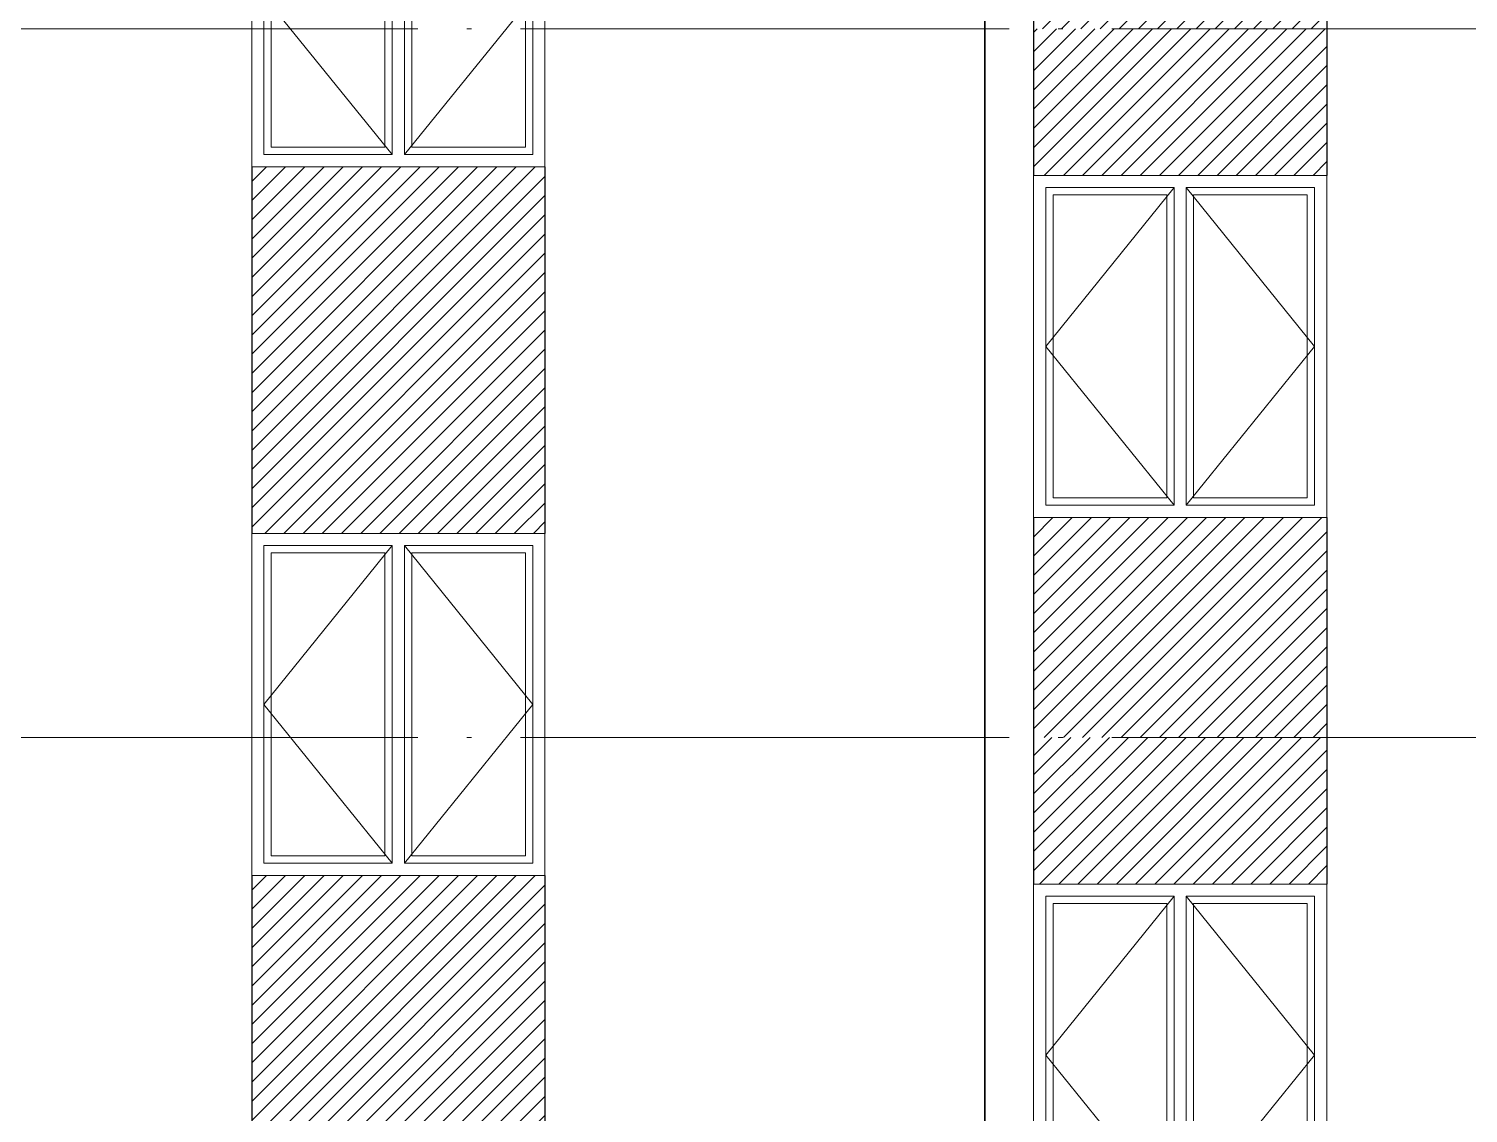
# Model space of a CAD drawing. Extents: x -518115 to 1124316, y -209821 to 1628073.
# Drawn here: x 838804 to 844695, y 41803 to 46240 of the extents above; entities that cross this region are included whole.
import ezdxf

# ---------------------------------------------------------------- set-up
doc = ezdxf.new("R2010")
doc.units = 0
doc.header["$LTSCALE"] = 1000
doc.header["$MEASUREMENT"] = 0
doc.linetypes.add('DOTE', pattern=[2.42, 2, -0.2, 0.02, -0.2])
doc.layers.add('3-剖面填充（细）', color=250, linetype='Continuous')
for name, color, linetype, lineweight in [('DOTE', 19, 'DOTE', 9), ('WINDOW', 144, 'Continuous', 15), ('立面-中轮廓线', 213, 'Continuous', 35), ('立面-普通轮廓', 7, 'Continuous', 18), ('立面-窗开启线', 250, 'Continuous', 13)]:
    doc.layers.add(name, color=color, linetype=linetype, lineweight=lineweight)

# ---------------------------------------------------------------- blocks, each defined once
blk = doc.blocks.new('A$C1B273453')
at = {"layer": 'WINDOW'}
for points in [[(50, 1350), (575, 1350), (575, 50), (50, 50)], [(1150, 1350), (625, 1350), (625, 50), (1150, 50)]]:
    blk.add_lwpolyline(points, close=True, dxfattribs=at)
at = {"layer": 'WINDOW', "color": 250}
for points in [[(80, 1320), (545, 1320), (545, 80), (80, 80)], [(1120, 1320), (655, 1320), (655, 80), (1120, 80)]]:
    blk.add_lwpolyline(points, close=True, dxfattribs=at)
at = {"layer": '立面-普通轮廓'}
blk.add_lwpolyline([(1200, 1400), (0, 1400), (0, 0), (1200, 0)], close=True, dxfattribs=at)
at = {"layer": '立面-窗开启线', "color": 251, "ltscale": 0.5, "true_color": 0x636466}
for points in [[(575, 1350), (50, 700), (575, 50)], [(625, 1350), (1150, 700), (625, 50)]]:
    blk.add_lwpolyline(points, dxfattribs=at)
blk = doc.blocks.new('GDGDRTDGRDG')
at = {"layer": '3-剖面填充（细）'}
h = blk.add_hatch(dxfattribs=at)
h.set_pattern_fill('ANSI31', color=256, scale=35)
h.set_pattern_definition([(45, (798.42, -1477), (-39.2886205, 39.2886205), [])])
h.paths.add_polyline_path([(527783.9, 32376), (528984.3, 32376), (528984.8, 31776), (527784.4, 31776)])
h = blk.add_hatch(dxfattribs=at)
h.set_pattern_fill('ANSI31', color=256, scale=35)
h.set_pattern_definition([(45, (798.42, -3777), (-39.2886205, 39.2886205), [])])
h.paths.add_polyline_path([(528984.8, 29476), (527784.4, 29476), (527783.6, 30376), (528984, 30376)])
for p, q in [((527784.4, 32376), (527784.4, 31776)), ((528984.4, 32376), (528984.4, 31776)), ((527784.4, 30376), (527784.4, 29476)), ((528984.4, 30376), (528984.4, 29476))]:
    blk.add_line(p, q, dxfattribs=at)
blk = doc.blocks.new('HFHFHHTHFHF')
at = {"layer": '立面-中轮廓线'}
blk.add_line((527584.4, 35276), (527584.4, 32376), dxfattribs=at)
for p in [(524584.4, 34711), (527784.4, 33276)]:
    blk.add_blockref('A$C1B273453', p)

msp = doc.modelspace()

# ---------------------------------------------------------------- hatches: boundary and pattern name
at = {"layer": '3-剖面填充（细）'}
h = msp.add_hatch(dxfattribs=at)
h.set_pattern_fill('ANSI31', color=256, scale=35)
h.set_pattern_definition([(45, (318930.58, 10122.28), (-39.2886205, 39.2886205), [])])
h.paths.add_polyline_path([(839716.4, 44175.3), (840916.8, 44175.3), (840917.4, 45675.3), (839717, 45675.3)])
h = msp.add_hatch(dxfattribs=at)
h.set_pattern_fill('ANSI31', color=256, scale=35)
h.set_pattern_definition([(45, (322130.58, 9187.28), (-39.2886205, 39.2886205), [])])
h.paths.add_polyline_path([(842916.4, 42740.3), (844116.8, 42740.3), (844117.4, 43340.3), (842917, 43340.3)])
h = msp.add_hatch(dxfattribs=at)
h.set_pattern_fill('ANSI31', color=256, scale=35)
h.set_pattern_definition([(45, (318930.58, 7222.28), (-39.2886205, 39.2886205), [])])
h.paths.add_polyline_path([(839716.4, 41640.1), (840916.8, 41640.1), (840917.4, 42775.3), (839717, 42775.3)])

# ---------------------------------------------------------------- linework, layer by layer
for p, q in [((839716.6, 45675.3), (839716.6, 44175.3)), ((840916.6, 45675.3), (840916.6, 44175.3)), ((842916.6, 43340.3), (842916.6, 42740.3)), ((844116.6, 43340.3), (844116.6, 42740.3)), ((839716.6, 42775.3), (839716.6, 41639.5)), ((840916.6, 42775.3), (840916.6, 41639.5))]:
    msp.add_line(p, q, dxfattribs=at)
at = {"layer": 'DOTE', "linetype": 'DOTE'}
for p, q in [((879116.6, 46240.3), (826716.6, 46240.3)), ((879116.6, 43340.3), (826716.6, 43340.3))]:
    msp.add_line(p, q, dxfattribs=at)
at = {"layer": '立面-中轮廓线'}
msp.add_line((842716.6, 43340.3), (842716.6, 40440.3), dxfattribs=at)

# ---------------------------------------------------------------- block references
for name, p in [('HFHFHHTHFHF', (315132.2, 13864.3)), ('GDGDRTDGRDG', (315132.2, 16764.3)), ('HFHFHHTHFHF', (315132.2, 10964.3)), ('GDGDRTDGRDG', (315132.2, 13864.3)), ('A$C1B273453', (839716.6, 42775.3)), ('A$C1B273453', (842916.6, 41340.3))]:
    msp.add_blockref(name, p)

doc.saveas('drawing.dxf')
